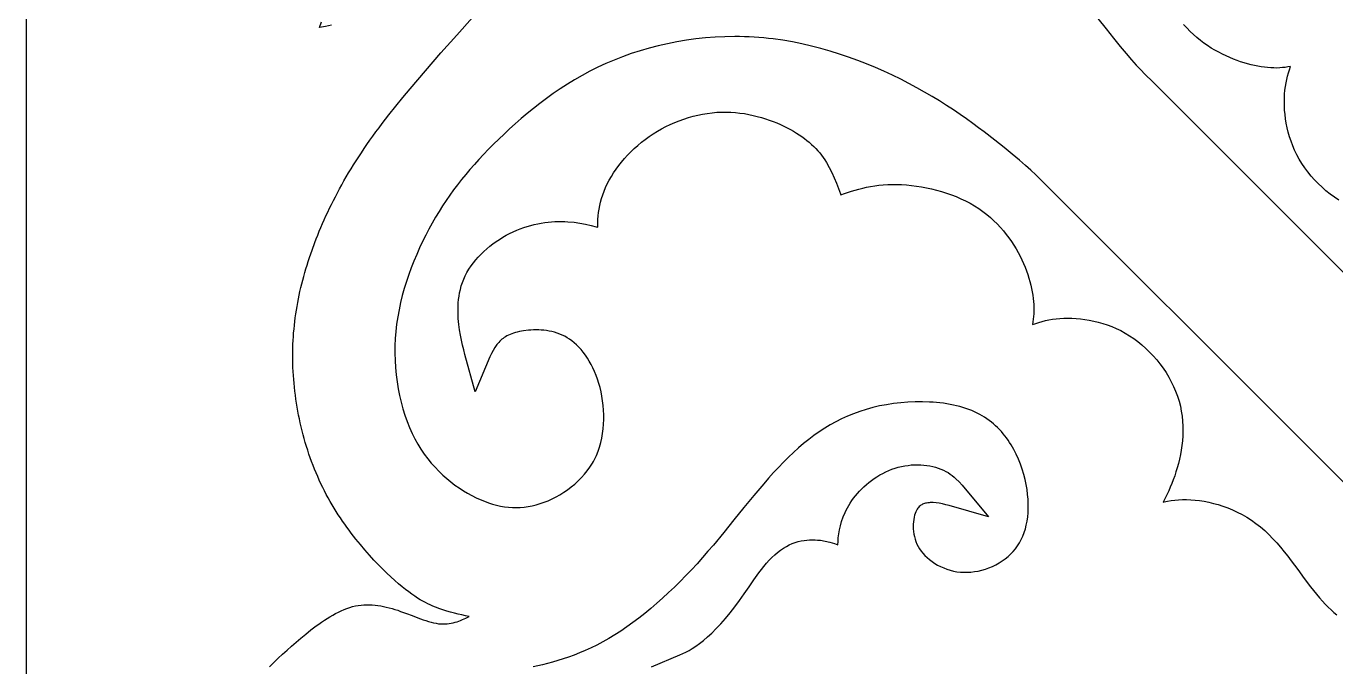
# Model space of a CAD drawing. Extents: x -312 to 312, y -312 to 312.
# Drawn here: x -312.5 to -57.8, y 0 to 124.7 of the extents above; entities that cross this region are included whole.
import ezdxf

# ---------------------------------------------------------------- set-up
doc = ezdxf.new("R2010")
doc.units = 0
doc.layers.add('IMPORT_-_DEPOSITPHOTOS_724', color=18, linetype='CONTINUOUS')
doc.layers.add('IMPORT_-_DESIGNS_FOR_TESSE', color=18, linetype='CONTINUOUS')

msp = doc.modelspace()

# ---------------------------------------------------------------- linework, layer by layer
at = {"layer": 'IMPORT_-_DEPOSITPHOTOS_724'}
msp.add_lwpolyline([(-312.5, -312.5), (312.5, -312.5), (312.5, 312.5), (-312.5, 312.5)], close=True, dxfattribs=at)
at = {"layer": 'IMPORT_-_DESIGNS_FOR_TESSE'}
for points in [[(-265.19, 0), (-264.34, 0.84), (-263.49, 1.66), (-262.64, 2.47), (-261.77, 3.26), (-260.89, 4.04), (-260, 4.82), (-259.07, 5.6), (-258.12, 6.38), (-257.13, 7.17), (-256.62, 7.56), (-256.1, 7.95), (-255.58, 8.33), (-255.05, 8.7), (-254.51, 9.07), (-253.97, 9.42), (-253.43, 9.76), (-252.88, 10.08), (-252.33, 10.39), (-251.78, 10.67), (-251.23, 10.93), (-250.68, 11.17), (-250.14, 11.38), (-249.59, 11.56), (-249.03, 11.71), (-248.48, 11.84), (-247.93, 11.94), (-247.38, 12.01), (-246.84, 12.05), (-246.29, 12.08), (-245.74, 12.08), (-245.2, 12.06), (-244.65, 12.01), (-244.11, 11.95), (-243.56, 11.87), (-243.01, 11.76), (-242.47, 11.64), (-241.91, 11.5), (-241.36, 11.35), (-240.81, 11.18), (-240.25, 11), (-239.69, 10.8), (-238.57, 10.39), (-237.46, 9.97), (-236.36, 9.55), (-235.3, 9.17), (-234.77, 9), (-234.26, 8.84), (-233.76, 8.69), (-233.28, 8.57), (-232.8, 8.48), (-232.35, 8.4), (-231.89, 8.36), (-231.45, 8.34), (-231.03, 8.34), (-230.62, 8.37), (-230.22, 8.42), (-229.83, 8.49), (-229.45, 8.57), (-229.08, 8.67), (-228.72, 8.78), (-228.37, 8.91), (-228.02, 9.04), (-227.68, 9.19), (-227.01, 9.49), (-226.35, 9.8), (-227.06, 9.94), (-227.77, 10.09), (-228.49, 10.26), (-229.22, 10.44), (-229.96, 10.64), (-230.72, 10.86), (-231.49, 11.1), (-232.29, 11.37), (-232.69, 11.52), (-233.1, 11.68), (-233.53, 11.85), (-233.96, 12.04), (-234.41, 12.25), (-234.87, 12.49), (-235.35, 12.75), (-235.86, 13.05), (-236.38, 13.37), (-236.93, 13.73), (-237.5, 14.13), (-238.1, 14.57), (-238.73, 15.06), (-239.39, 15.59), (-240.08, 16.17), (-240.81, 16.8), (-241.57, 17.49), (-242.37, 18.24), (-243.19, 19.04), (-244.03, 19.89), (-244.89, 20.79), (-245.76, 21.74), (-246.64, 22.74), (-247.52, 23.78), (-247.97, 24.31), (-248.41, 24.86), (-248.84, 25.42), (-249.28, 25.99), (-249.71, 26.57), (-250.14, 27.16), (-250.57, 27.75), (-250.99, 28.36), (-251.41, 28.98), (-251.82, 29.61), (-252.23, 30.24), (-252.63, 30.88), (-253.02, 31.54), (-253.4, 32.2), (-253.78, 32.87), (-254.14, 33.54), (-254.5, 34.23), (-254.84, 34.92), (-255.18, 35.62), (-255.51, 36.32), (-255.82, 37.04), (-256.13, 37.75), (-256.42, 38.48), (-256.71, 39.2), (-256.99, 39.94), (-257.25, 40.68), (-257.51, 41.42), (-257.76, 42.16), (-257.99, 42.91), (-258.22, 43.67), (-258.43, 44.42), (-258.64, 45.18), (-258.84, 45.95), (-259.02, 46.71), (-259.2, 47.48), (-259.37, 48.24), (-259.52, 49.01), (-259.67, 49.78), (-259.81, 50.56), (-259.93, 51.33), (-260.05, 52.1), (-260.16, 52.87), (-260.25, 53.64), (-260.34, 54.41), (-260.42, 55.18), (-260.48, 55.95), (-260.54, 56.72), (-260.59, 57.48), (-260.62, 58.25), (-260.65, 59.01), (-260.66, 59.76), (-260.67, 60.52), (-260.66, 61.27), (-260.65, 62.02), (-260.62, 62.77), (-260.59, 63.51), (-260.54, 64.26), (-260.49, 65), (-260.42, 65.74), (-260.35, 66.48), (-260.26, 67.21), (-260.17, 67.95), (-260.07, 68.68), (-259.96, 69.42), (-259.83, 70.15), (-259.7, 70.88), (-259.56, 71.61), (-259.41, 72.34), (-259.26, 73.07), (-259.09, 73.8), (-258.91, 74.53), (-258.72, 75.26), (-258.53, 75.99), (-258.33, 76.72), (-258.11, 77.45), (-257.89, 78.18), (-257.66, 78.91), (-257.42, 79.64), (-257.18, 80.38), (-256.92, 81.11), (-256.38, 82.57), (-256.1, 83.3), (-255.81, 84.04), (-255.51, 84.77), (-255.2, 85.51), (-254.89, 86.25), (-254.56, 87), (-254.22, 87.74), (-253.87, 88.49), (-253.52, 89.24), (-253.15, 89.99), (-252.77, 90.75), (-252.38, 91.5), (-251.98, 92.26), (-251.57, 93.03), (-251.14, 93.8), (-250.71, 94.57), (-250.26, 95.34), (-249.8, 96.12), (-249.33, 96.9), (-248.85, 97.68), (-248.35, 98.47), (-247.84, 99.26), (-247.32, 100.06), (-246.78, 100.86), (-246.23, 101.66), (-245.67, 102.47), (-245.09, 103.28), (-244.5, 104.1), (-243.89, 104.92), (-243.27, 105.74), (-242.63, 106.58), (-241.99, 107.41), (-240.65, 109.1), (-239.26, 110.81), (-237.83, 112.52), (-236.37, 114.25), (-234.88, 115.99), (-233.37, 117.73), (-231.84, 119.47), (-228.77, 122.95), (-225.72, 126.39)], [(-253.15, 124.86), (-254.31, 124.65), (-255.47, 124.45), (-255.06, 125.54)], [(-104.1, 126.2), (-102.52, 124.15), (-101.07, 122.33), (-99.77, 120.73), (-98.6, 119.36), (-97.57, 118.16), (-96.63, 117.12), (-95.77, 116.2), (-94.97, 115.37), (-93.44, 113.83), (0.03, 20.36)], [(-57.26, 90.85), (-58.12, 91.42), (-58.95, 92.02), (-59.75, 92.66), (-60.52, 93.34), (-61.26, 94.04), (-61.97, 94.77), (-62.65, 95.52), (-63.29, 96.31), (-63.89, 97.11), (-64.45, 97.94), (-64.96, 98.79), (-65.43, 99.65), (-65.85, 100.53), (-66.22, 101.4), (-66.55, 102.28), (-66.84, 103.17), (-67.09, 104.04), (-67.3, 104.92), (-67.47, 105.79), (-67.61, 106.65), (-67.71, 107.49), (-67.79, 108.33), (-67.83, 109.14), (-67.84, 109.94), (-67.83, 110.72), (-67.79, 111.48), (-67.72, 112.22), (-67.63, 112.94), (-67.51, 113.64), (-67.37, 114.31), (-67.21, 114.96), (-67.03, 115.59), (-66.84, 116.21), (-66.62, 116.84), (-67.15, 116.74), (-67.67, 116.66), (-68.2, 116.61), (-68.74, 116.57), (-69.31, 116.54), (-69.91, 116.55), (-70.49, 116.58), (-71.09, 116.63), (-71.71, 116.7), (-72.34, 116.78), (-72.98, 116.89), (-73.64, 117.02), (-74.3, 117.17), (-74.98, 117.34), (-75.66, 117.53), (-76.36, 117.75), (-77.05, 118), (-77.76, 118.26), (-78.47, 118.56), (-79.18, 118.88), (-79.9, 119.22), (-80.61, 119.6), (-81.33, 120), (-82.05, 120.43), (-82.76, 120.89), (-83.47, 121.39), (-84.16, 121.91), (-84.85, 122.47), (-85.53, 123.05), (-86.19, 123.67), (-86.83, 124.33), (-87.46, 125.01)], [(-20.36, -0.03), (-113.83, 93.43), (-115.37, 94.97), (-116.2, 95.77), (-117.12, 96.63), (-118.17, 97.57), (-119.36, 98.6), (-120.74, 99.77), (-122.33, 101.07), (-124.15, 102.52), (-126.2, 104.1), (-127.3, 104.93), (-128.45, 105.77), (-129.65, 106.63), (-130.9, 107.5), (-132.19, 108.37), (-133.53, 109.25), (-134.92, 110.13), (-136.34, 111), (-137.81, 111.86), (-139.31, 112.71), (-140.85, 113.54), (-142.43, 114.35), (-144.05, 115.14), (-145.7, 115.91), (-147.37, 116.64), (-149.08, 117.35), (-150.81, 118.02), (-152.57, 118.66), (-154.35, 119.26), (-156.15, 119.82), (-157.96, 120.34), (-159.79, 120.81), (-161.64, 121.24), (-163.49, 121.61), (-165.35, 121.93), (-167.23, 122.2), (-168.16, 122.31), (-169.09, 122.4), (-170.03, 122.48), (-170.97, 122.55), (-171.91, 122.6), (-172.85, 122.63), (-173.79, 122.65), (-174.73, 122.66), (-176.62, 122.63), (-178.51, 122.54), (-180.39, 122.39), (-182.26, 122.19), (-184.11, 121.94), (-185.96, 121.63), (-187.78, 121.27), (-189.59, 120.86), (-191.37, 120.4), (-193.12, 119.89), (-194.84, 119.34), (-196.53, 118.74), (-198.18, 118.09), (-199.79, 117.41), (-201.36, 116.68), (-202.89, 115.91), (-204.39, 115.1), (-205.85, 114.26), (-207.27, 113.39), (-208.66, 112.49), (-210.02, 111.57), (-211.33, 110.62), (-212.62, 109.66), (-213.86, 108.68), (-215.08, 107.69), (-216.25, 106.7), (-217.4, 105.7), (-218.51, 104.69), (-219.58, 103.69), (-220.62, 102.7), (-221.63, 101.71), (-222.61, 100.72), (-223.55, 99.74), (-224.47, 98.76), (-225.35, 97.78), (-226.21, 96.8), (-227.04, 95.81), (-227.85, 94.82), (-228.63, 93.82), (-229.39, 92.81), (-230.13, 91.79), (-230.84, 90.75), (-231.54, 89.69), (-232.22, 88.6), (-232.89, 87.5), (-233.54, 86.36), (-234.18, 85.19), (-234.8, 84), (-235.41, 82.78), (-236, 81.53), (-236.56, 80.26), (-237.1, 78.97), (-237.62, 77.66), (-238.1, 76.34), (-238.56, 74.99), (-238.97, 73.64), (-239.36, 72.27), (-239.7, 70.89), (-240, 69.5), (-240.25, 68.1), (-240.46, 66.7), (-240.62, 65.29), (-240.73, 63.88), (-240.79, 62.46), (-240.8, 61.05), (-240.77, 59.64), (-240.68, 58.24), (-240.55, 56.85), (-240.38, 55.48), (-240.16, 54.12), (-239.89, 52.79), (-239.58, 51.48), (-239.24, 50.2), (-238.85, 48.95), (-238.42, 47.74), (-237.96, 46.57), (-237.46, 45.44), (-236.93, 44.36), (-236.35, 43.33), (-235.74, 42.34), (-235.09, 41.4), (-234.42, 40.5), (-233.72, 39.64), (-233, 38.83), (-232.26, 38.05), (-231.5, 37.32), (-230.72, 36.63), (-229.93, 35.98), (-229.12, 35.38), (-228.31, 34.81), (-227.48, 34.27), (-226.66, 33.78), (-225.83, 33.33), (-225.01, 32.91), (-224.19, 32.54), (-223.38, 32.21), (-222.59, 31.92), (-221.8, 31.67), (-221.02, 31.46), (-220.24, 31.29), (-219.48, 31.16), (-218.71, 31.07), (-217.95, 31.02), (-217.19, 31.01), (-216.43, 31.04), (-215.67, 31.1), (-214.9, 31.21), (-214.13, 31.35), (-213.35, 31.53), (-212.57, 31.76), (-211.8, 32.02), (-211.02, 32.33), (-210.24, 32.68), (-209.47, 33.07), (-208.7, 33.5), (-207.95, 33.97), (-207.22, 34.47), (-206.51, 35.01), (-205.82, 35.58), (-205.16, 36.18), (-204.54, 36.82), (-203.95, 37.48), (-203.39, 38.16), (-202.88, 38.87), (-202.41, 39.62), (-202.2, 39.98), (-202.01, 40.35), (-201.63, 41.14), (-201.3, 41.95), (-201.02, 42.78), (-200.78, 43.64), (-200.59, 44.51), (-200.43, 45.4), (-200.31, 46.3), (-200.24, 47.21), (-200.2, 48.13), (-200.2, 49.05), (-200.23, 49.96), (-200.3, 50.87), (-200.41, 51.77), (-200.54, 52.66), (-200.71, 53.54), (-200.9, 54.37), (-201.12, 55.17), (-201.38, 55.96), (-201.66, 56.72), (-201.96, 57.45), (-202.29, 58.16), (-202.63, 58.83), (-203, 59.48), (-203.38, 60.09), (-203.77, 60.67), (-204.18, 61.22), (-204.6, 61.73), (-205.04, 62.21), (-205.48, 62.65), (-205.93, 63.06), (-206.39, 63.43), (-206.85, 63.76), (-207.31, 64.06), (-207.78, 64.33), (-208.27, 64.56), (-208.76, 64.77), (-209.25, 64.95), (-209.76, 65.11), (-210.27, 65.24), (-210.78, 65.34), (-211.3, 65.43), (-211.81, 65.49), (-212.33, 65.54), (-212.84, 65.56), (-213.35, 65.57), (-213.85, 65.57), (-214.35, 65.54), (-214.82, 65.51), (-215.77, 65.4), (-216.19, 65.33), (-216.6, 65.25), (-217, 65.16), (-217.38, 65.05), (-217.74, 64.94), (-218.09, 64.82), (-218.41, 64.69), (-218.72, 64.55), (-219.01, 64.41), (-219.28, 64.25), (-219.54, 64.09), (-219.78, 63.92), (-220.01, 63.75), (-220.22, 63.56), (-220.42, 63.36), (-220.62, 63.15), (-220.81, 62.93), (-220.98, 62.71), (-221.35, 62.17), (-221.69, 61.59), (-222.02, 60.96), (-222.33, 60.3), (-225.2, 53.51), (-227.2, 60.8), (-227.43, 61.7), (-227.65, 62.62), (-227.86, 63.57), (-228.05, 64.56), (-228.22, 65.58), (-228.37, 66.65), (-228.47, 67.8), (-228.52, 68.98), (-228.53, 69.61), (-228.51, 70.23), (-228.47, 70.86), (-228.41, 71.5), (-228.32, 72.15), (-228.21, 72.8), (-228.06, 73.46), (-227.89, 74.12), (-227.67, 74.78), (-227.42, 75.43), (-227.13, 76.09), (-226.8, 76.75), (-226.41, 77.39), (-226, 78.01), (-225.55, 78.61), (-225.08, 79.19), (-224.58, 79.76), (-224.05, 80.3), (-223.5, 80.84), (-222.93, 81.35), (-222.34, 81.84), (-221.73, 82.31), (-221.11, 82.76), (-220.47, 83.19), (-219.82, 83.6), (-219.16, 83.98), (-218.49, 84.34), (-217.81, 84.67), (-217.12, 84.97), (-216.44, 85.24), (-215.75, 85.49), (-215.07, 85.71), (-214.38, 85.91), (-213.7, 86.08), (-213.02, 86.22), (-212.35, 86.35), (-211.67, 86.45), (-211.01, 86.53), (-210.35, 86.6), (-209.69, 86.64), (-209.05, 86.66), (-208.41, 86.66), (-207.79, 86.65), (-207.16, 86.62), (-205.97, 86.51), (-204.83, 86.34), (-203.73, 86.14), (-202.67, 85.89), (-201.65, 85.62), (-201.37, 85.54), (-201.35, 86.44), (-201.31, 87.09), (-201.26, 87.74), (-201.19, 88.41), (-201.09, 89.08), (-200.97, 89.76), (-200.81, 90.45), (-200.63, 91.15), (-200.4, 91.86), (-200.14, 92.57), (-199.84, 93.27), (-199.5, 93.99), (-199.13, 94.71), (-198.71, 95.43), (-198.27, 96.14), (-197.78, 96.84), (-197.27, 97.54), (-196.73, 98.23), (-196.15, 98.91), (-195.55, 99.57), (-194.92, 100.22), (-194.26, 100.86), (-193.57, 101.48), (-192.86, 102.08), (-192.12, 102.66), (-191.36, 103.21), (-190.57, 103.74), (-189.76, 104.24), (-188.94, 104.71), (-188.1, 105.15), (-187.25, 105.56), (-186.38, 105.94), (-185.5, 106.29), (-184.61, 106.61), (-183.72, 106.9), (-182.81, 107.16), (-181.9, 107.38), (-180.98, 107.57), (-180.06, 107.72), (-179.14, 107.84), (-178.22, 107.92), (-177.3, 107.97), (-176.38, 107.97), (-175.48, 107.94), (-174.59, 107.88), (-173.71, 107.78), (-172.84, 107.66), (-171.99, 107.5), (-171.16, 107.33), (-170.34, 107.12), (-169.54, 106.9), (-168.76, 106.66), (-168, 106.4), (-167.26, 106.13), (-166.54, 105.84), (-165.85, 105.54), (-165.17, 105.22), (-164.52, 104.9), (-163.89, 104.57), (-163.29, 104.23), (-162.73, 103.89), (-162.19, 103.54), (-161.67, 103.19), (-161.17, 102.83), (-160.68, 102.46), (-160.22, 102.08), (-159.78, 101.68), (-159.36, 101.28), (-158.95, 100.87), (-158.56, 100.45), (-158.19, 100.02), (-157.84, 99.57), (-157.51, 99.12), (-157.19, 98.65), (-156.88, 98.16), (-156.33, 97.2), (-155.82, 96.2), (-155.36, 95.18), (-154.93, 94.14), (-154.53, 93.09), (-154.14, 92.04), (-154.08, 91.87), (-153.38, 92.12), (-152.01, 92.56), (-151.3, 92.78), (-150.57, 92.97), (-149.83, 93.16), (-149.07, 93.33), (-148.29, 93.48), (-147.5, 93.61), (-146.68, 93.72), (-145.84, 93.8), (-144.97, 93.85), (-144.09, 93.88), (-143.19, 93.88), (-142.26, 93.85), (-141.32, 93.79), (-140.36, 93.7), (-139.4, 93.57), (-138.42, 93.42), (-137.44, 93.24), (-136.47, 93.03), (-135.49, 92.79), (-134.52, 92.51), (-133.55, 92.21), (-132.6, 91.88), (-131.66, 91.51), (-130.73, 91.11), (-129.83, 90.68), (-128.95, 90.22), (-128.09, 89.72), (-127.27, 89.2), (-126.49, 88.64), (-125.73, 88.06), (-125.01, 87.46), (-124.33, 86.83), (-123.68, 86.19), (-123.06, 85.53), (-122.47, 84.85), (-121.91, 84.16), (-121.39, 83.47), (-120.89, 82.76), (-120.43, 82.05), (-120, 81.33), (-119.6, 80.61), (-119.22, 79.9), (-118.88, 79.18), (-118.56, 78.47), (-118.26, 77.76), (-118, 77.05), (-117.75, 76.35), (-117.53, 75.66), (-117.34, 74.98), (-117.17, 74.3), (-117.02, 73.63), (-116.89, 72.98), (-116.78, 72.34), (-116.7, 71.71), (-116.63, 71.09), (-116.58, 70.49), (-116.56, 69.9), (-116.55, 69.31), (-116.57, 68.73), (-116.61, 68.18), (-116.74, 67.17), (-116.84, 66.62), (-116.2, 66.84), (-115.59, 67.03), (-114.96, 67.21), (-114.31, 67.37), (-113.64, 67.51), (-112.94, 67.63), (-112.22, 67.72), (-111.48, 67.79), (-110.72, 67.83), (-109.94, 67.84), (-109.15, 67.83), (-108.33, 67.79), (-107.5, 67.71), (-106.65, 67.61), (-105.79, 67.47), (-104.92, 67.3), (-104.05, 67.09), (-103.17, 66.84), (-102.29, 66.55), (-101.4, 66.22), (-100.53, 65.85), (-99.65, 65.43), (-98.79, 64.96), (-97.94, 64.45), (-97.11, 63.89), (-96.31, 63.29), (-95.53, 62.65), (-94.77, 61.97), (-94.04, 61.26), (-93.34, 60.52), (-92.67, 59.75), (-92.03, 58.95), (-91.42, 58.12), (-90.85, 57.26), (-90.32, 56.38), (-89.83, 55.48), (-89.38, 54.56), (-88.98, 53.62), (-88.63, 52.66), (-88.32, 51.69), (-88.07, 50.72), (-87.88, 49.75), (-87.73, 48.78), (-87.63, 47.81), (-87.58, 46.84), (-87.57, 45.89), (-87.6, 44.94), (-87.67, 44.01), (-87.77, 43.09), (-87.9, 42.19), (-88.06, 41.3), (-88.24, 40.43), (-88.45, 39.58), (-88.67, 38.75), (-88.92, 37.95), (-89.17, 37.17), (-89.44, 36.41), (-89.72, 35.67), (-90.02, 34.96), (-90.32, 34.26), (-90.95, 32.94), (-91.41, 32.05), (-91.21, 32.1), (-90.55, 32.24), (-89.86, 32.35), (-89.15, 32.44), (-88.42, 32.51), (-87.65, 32.54), (-86.86, 32.55), (-86.04, 32.51), (-85.2, 32.45), (-84.34, 32.35), (-83.45, 32.21), (-82.55, 32.03), (-81.64, 31.81), (-80.72, 31.56), (-79.79, 31.26), (-78.86, 30.92), (-77.93, 30.53), (-77, 30.1), (-76.07, 29.63), (-75.16, 29.1), (-74.25, 28.53), (-73.36, 27.9), (-72.49, 27.23), (-71.65, 26.5), (-70.84, 25.74), (-70.06, 24.94), (-69.3, 24.12), (-68.57, 23.27), (-67.86, 22.41), (-67.17, 21.54), (-66.5, 20.66), (-65.21, 18.92), (-63.97, 17.22), (-62.76, 15.6), (-62.17, 14.85), (-61.59, 14.13), (-61.02, 13.45), (-60.45, 12.81), (-59.89, 12.2), (-59.33, 11.63), (-58.77, 11.09), (-58.21, 10.57), (-57.65, 10.09)], [(-190.93, -0.03), (-185.38, 2.33), (-184.79, 2.6), (-184.2, 2.88), (-183.6, 3.21), (-182.98, 3.58), (-182.31, 4.01), (-181.59, 4.54), (-180.82, 5.13), (-180.03, 5.81), (-179.19, 6.58), (-178.33, 7.43), (-177.44, 8.37), (-176.54, 9.39), (-175.63, 10.49), (-174.72, 11.66), (-173.8, 12.91), (-172.88, 14.23), (-171.94, 15.59), (-170.99, 16.94), (-170.03, 18.27), (-169.54, 18.92), (-169.04, 19.54), (-168.54, 20.15), (-168.02, 20.73), (-167.49, 21.28), (-166.95, 21.79), (-166.39, 22.27), (-165.83, 22.7), (-165.26, 23.08), (-164.68, 23.42), (-164.11, 23.72), (-163.53, 23.97), (-162.95, 24.19), (-162.38, 24.36), (-161.81, 24.5), (-161.25, 24.6), (-160.7, 24.67), (-160.15, 24.71), (-159.62, 24.72), (-159.11, 24.71), (-158.6, 24.68), (-158.07, 24.63), (-157.11, 24.46), (-156.21, 24.24), (-155.34, 23.98), (-154.64, 23.73), (-154.63, 24.37), (-154.59, 25.11), (-154.49, 25.87), (-154.35, 26.64), (-154.18, 27.45), (-153.94, 28.29), (-153.64, 29.16), (-153.27, 30.04), (-153.04, 30.5), (-152.8, 30.96), (-152.54, 31.42), (-152.25, 31.88), (-151.94, 32.35), (-151.6, 32.81), (-151.24, 33.27), (-150.86, 33.73), (-150.45, 34.17), (-150.03, 34.61), (-149.59, 35.04), (-149.12, 35.46), (-148.64, 35.87), (-148.14, 36.26), (-147.62, 36.64), (-147.08, 37), (-146.53, 37.34), (-145.95, 37.65), (-145.37, 37.94), (-144.78, 38.2), (-144.18, 38.45), (-143.55, 38.66), (-142.92, 38.85), (-142.28, 39), (-141.65, 39.12), (-141.01, 39.21), (-140.39, 39.28), (-139.76, 39.31), (-139.14, 39.32), (-138.54, 39.31), (-137.94, 39.27), (-137.35, 39.2), (-136.77, 39.11), (-136.21, 39), (-135.67, 38.85), (-135.14, 38.69), (-134.63, 38.5), (-134.14, 38.28), (-133.68, 38.04), (-133.24, 37.79), (-132.83, 37.52), (-132.44, 37.23), (-132.07, 36.93), (-131.71, 36.62), (-131.08, 36.01), (-130.5, 35.37), (-125.37, 29.16), (-133.01, 31.37), (-133.68, 31.55), (-134.33, 31.7), (-134.96, 31.82), (-135.56, 31.91), (-136.14, 31.95), (-136.69, 31.96), (-136.93, 31.94), (-137.17, 31.92), (-137.4, 31.88), (-137.62, 31.84), (-137.82, 31.78), (-138.02, 31.71), (-138.2, 31.63), (-138.37, 31.54), (-138.53, 31.44), (-138.68, 31.32), (-138.83, 31.19), (-138.97, 31.04), (-139.11, 30.87), (-139.24, 30.66), (-139.37, 30.43), (-139.5, 30.15), (-139.63, 29.83), (-139.74, 29.49), (-139.83, 29.1), (-139.91, 28.69), (-139.97, 28.25), (-140, 27.79), (-140.01, 27.32), (-140, 26.83), (-139.96, 26.34), (-139.89, 25.84), (-139.78, 25.35), (-139.65, 24.85), (-139.49, 24.37), (-139.29, 23.89), (-139.06, 23.43), (-138.79, 22.98), (-138.48, 22.53), (-138.12, 22.1), (-137.73, 21.67), (-137.3, 21.26), (-136.84, 20.86), (-136.34, 20.49), (-135.82, 20.13), (-135.26, 19.81), (-134.68, 19.51), (-134.08, 19.24), (-133.46, 19.01), (-132.83, 18.81), (-132.18, 18.65), (-131.52, 18.52), (-130.85, 18.44), (-130.17, 18.4), (-129.48, 18.4), (-128.79, 18.44), (-128.09, 18.53), (-127.38, 18.65), (-126.68, 18.82), (-125.98, 19.03), (-125.29, 19.27), (-124.62, 19.55), (-123.96, 19.87), (-123.33, 20.23), (-122.71, 20.61), (-122.13, 21.03), (-121.57, 21.48), (-121.05, 21.96), (-120.57, 22.46), (-120.13, 22.99), (-119.72, 23.55), (-119.35, 24.16), (-119.01, 24.79), (-118.71, 25.45), (-118.44, 26.13), (-118.21, 26.85), (-118.02, 27.6), (-117.86, 28.37), (-117.75, 29.17), (-117.67, 30), (-117.63, 30.85), (-117.63, 31.73), (-117.67, 32.63), (-117.76, 33.56), (-117.88, 34.51), (-118.05, 35.48), (-118.26, 36.46), (-118.51, 37.45), (-118.8, 38.44), (-119.14, 39.42), (-119.53, 40.4), (-119.97, 41.36), (-120.46, 42.31), (-120.71, 42.77), (-120.98, 43.22), (-121.26, 43.67), (-121.56, 44.11), (-121.87, 44.54), (-122.19, 44.96), (-122.53, 45.37), (-122.87, 45.78), (-123.23, 46.17), (-123.6, 46.55), (-123.99, 46.92), (-124.39, 47.27), (-124.8, 47.62), (-125.23, 47.95), (-125.67, 48.26), (-126.12, 48.57), (-126.59, 48.86), (-127.07, 49.13), (-127.57, 49.39), (-128.1, 49.63), (-128.64, 49.86), (-129.19, 50.08), (-129.77, 50.28), (-130.35, 50.47), (-130.96, 50.64), (-131.57, 50.8), (-132.2, 50.94), (-132.84, 51.07), (-133.48, 51.19), (-134.14, 51.29), (-134.81, 51.37), (-135.48, 51.44), (-136.16, 51.5), (-136.84, 51.54), (-138.24, 51.59), (-139.64, 51.58), (-141.04, 51.51), (-142.44, 51.4), (-143.83, 51.24), (-145.21, 51.02), (-146.56, 50.77), (-147.87, 50.46), (-149.14, 50.11), (-150.39, 49.71), (-151.6, 49.27), (-152.78, 48.78), (-153.93, 48.26), (-155.05, 47.7), (-156.14, 47.09), (-157.22, 46.44), (-158.27, 45.76), (-159.31, 45.03), (-160.33, 44.26), (-161.33, 43.45), (-162.33, 42.61), (-163.31, 41.72), (-164.28, 40.79), (-165.25, 39.82), (-166.22, 38.82), (-167.18, 37.79), (-168.13, 36.72), (-169.09, 35.63), (-171, 33.35), (-172.93, 31), (-174.88, 28.59), (-176.86, 26.14), (-178.88, 23.7), (-179.92, 22.48), (-180.97, 21.26), (-182.04, 20.07), (-183.13, 18.9), (-184.23, 17.75), (-185.34, 16.62), (-186.46, 15.52), (-187.6, 14.44), (-188.74, 13.38), (-189.89, 12.36), (-191.04, 11.37), (-192.2, 10.41), (-193.37, 9.49), (-194.54, 8.61), (-195.7, 7.77), (-196.87, 6.97), (-198.04, 6.21), (-199.21, 5.51), (-200.37, 4.85), (-201.52, 4.24), (-202.65, 3.69), (-203.78, 3.17), (-204.88, 2.7), (-205.97, 2.28), (-207.04, 1.88), (-208.09, 1.53), (-209.12, 1.2), (-210.13, 0.91), (-211.12, 0.65), (-212.09, 0.41), (-213.92, -0.01)]]:
    msp.add_lwpolyline(points, dxfattribs=at)

doc.saveas('drawing.dxf')
